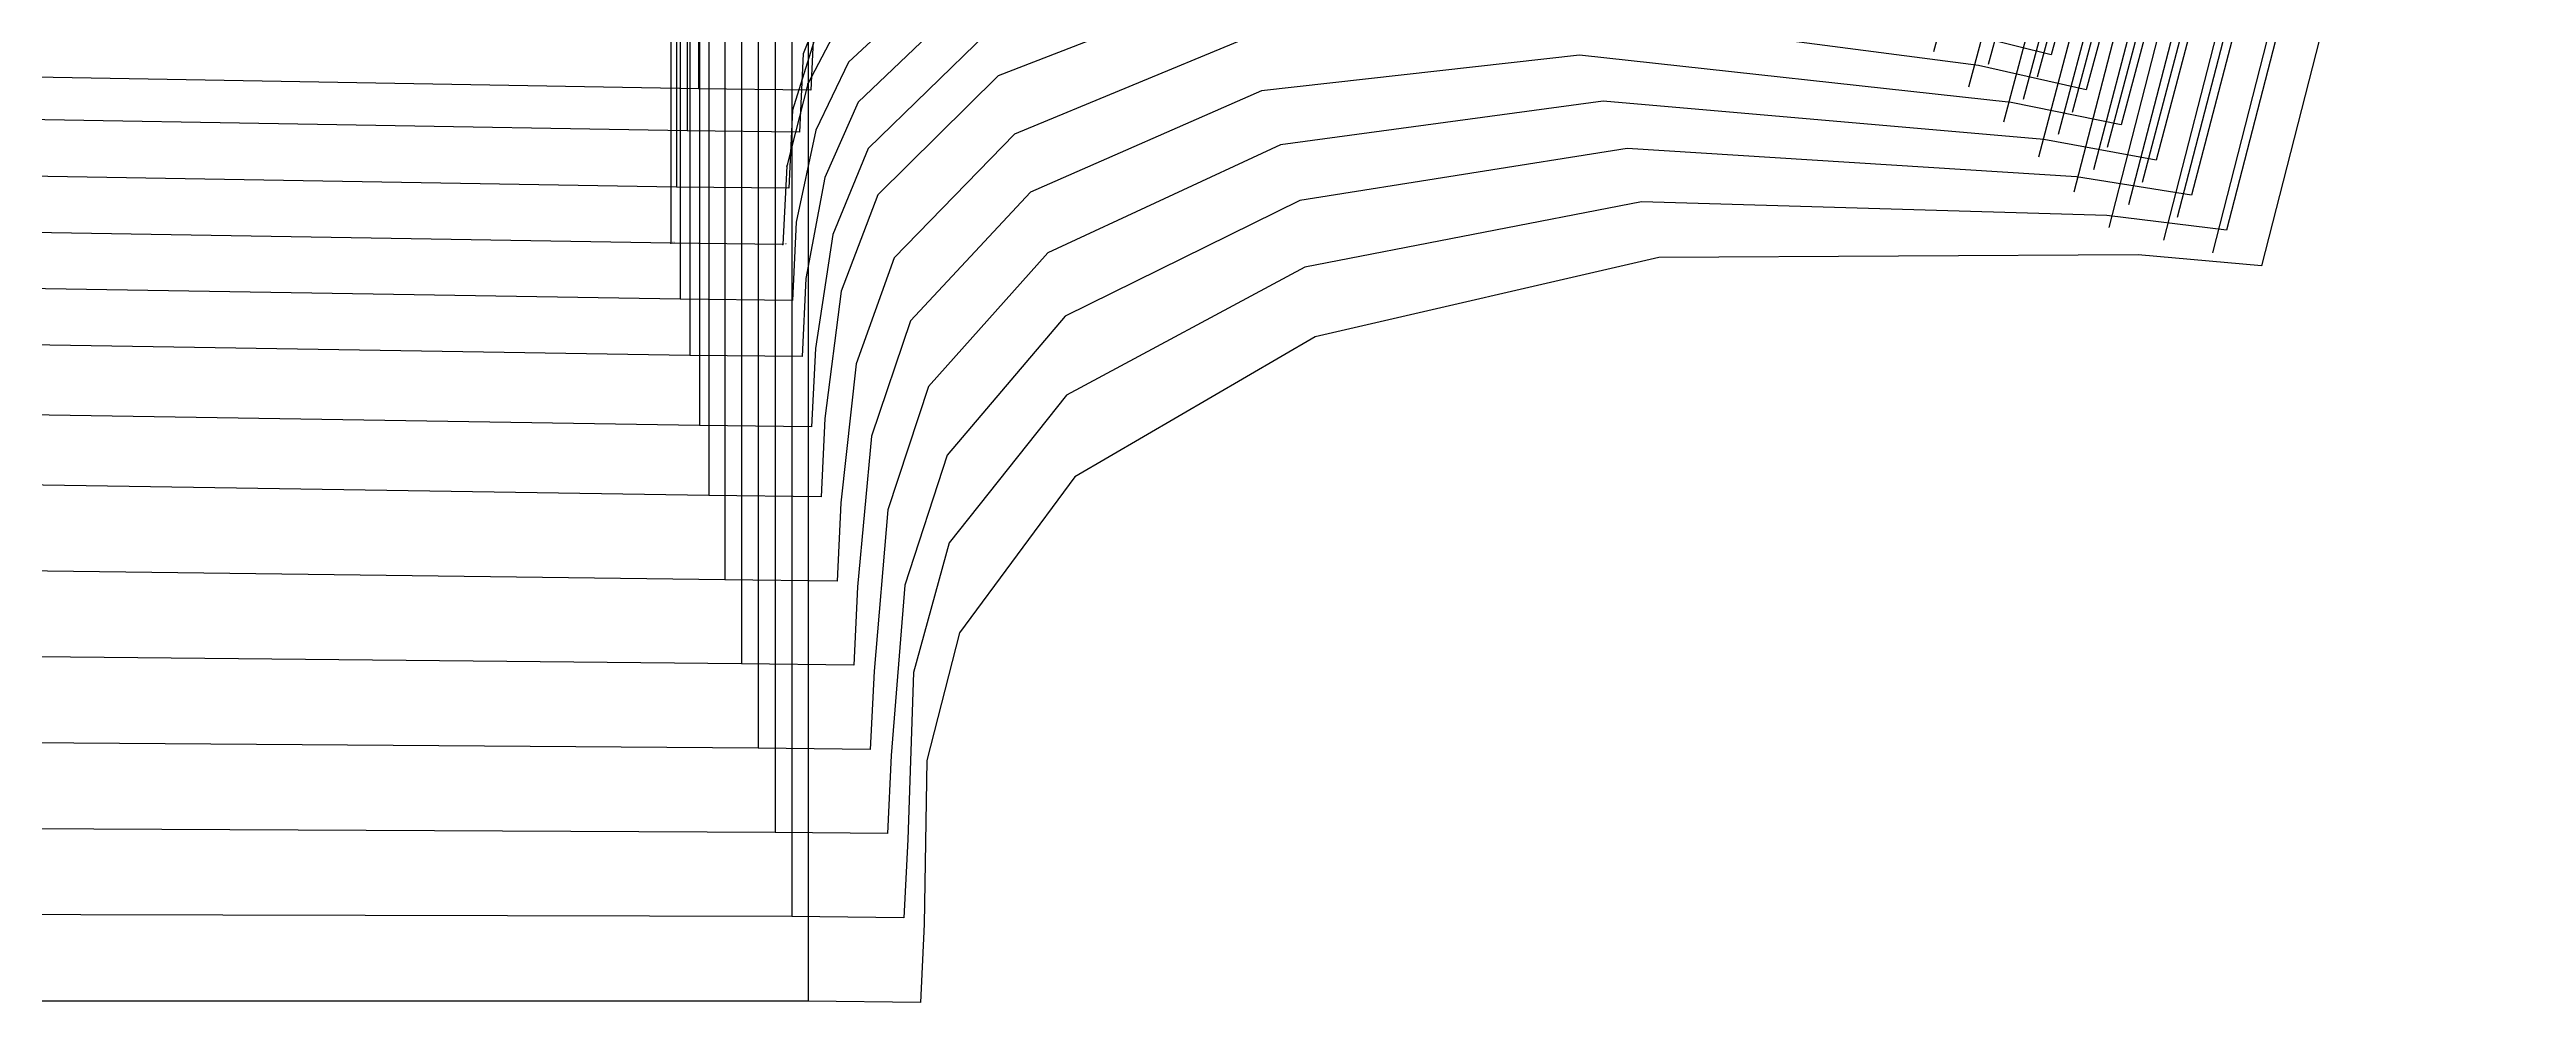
# Model space of a CAD drawing. Extents: x -42 to 1612, y -353 to 609.
# Drawn here: x 1170.3 to 1611.7, y -201.5 to -31.7 of the extents above; entities that cross this region are included whole.
import ezdxf

# ---------------------------------------------------------------- set-up
doc = ezdxf.new("R2010")
doc.units = 0

# ---------------------------------------------------------------- blocks, each defined once
blk = doc.blocks.new('GMX732XS17SFR_44')
at = {"layer": '1'}
for points in [[(1502.2805, -1.3996), (1486.2836, 4.1276), (1422.7176, 19.6393), (1374.5414, 20.4928), (1338.034, 9.901), (1317.6022, -6.9749), (1311.6967, -14.3434), (1306.6777, -24.9759), (1306.002, -38.9205)], [(1306.002, -38.9205), (1286.0021, -38.6995), (856.4499, -31.1786)]]:
    blk.add_lwpolyline(points, dxfattribs=at)
at = {"layer": '8'}
blk.add_line((1286.0021, 446.372), (1286.0021, -38.6995), dxfattribs=at)
blk = doc.blocks.new('GMX732XS17SFR_46')
at = {"layer": '1'}
for points in [[(1503.5302, -5.1486), (1487.1853, 0.3785), (1422.2781, 15.7658), (1373.1596, 16.3119), (1336.0147, 5.2706), (1315.2984, -12.0701), (1309.3701, -20.5233), (1304.638, -32.4765), (1303.9624, -46.4211)], [(1303.9624, -46.4211), (1283.9624, -46.2001), (846.9021, -38.6792)]]:
    blk.add_lwpolyline(points, dxfattribs=at)
at = {"layer": '8'}
blk.add_line((1283.9624, 453.8727), (1283.9624, -46.2001), dxfattribs=at)
blk = doc.blocks.new('GMX732XS17SFR_48')
at = {"layer": '1'}
for points in [[(1504.7773, -8.8977), (1487.9448, -3.5916), (1421.2494, 10.7798), (1371.0082, 10.3074), (1333.2562, -1.7654), (1312.4358, -19.934), (1306.8224, -29.3955), (1302.7635, -42.4765), (1302.0879, -56.4211)], [(1302.0879, -56.4211), (1282.0879, -56.2001), (837.3517, -48.6792)]]:
    blk.add_lwpolyline(points, dxfattribs=at)
at = {"layer": '8'}
blk.add_line((1282.0879, 463.8726), (1282.0879, -56.2001), dxfattribs=at)
blk = doc.blocks.new('GMX732XS17SFR_50')
at = {"layer": '1'}
for points in [[(1507.0252, -12.6467), (1489.7786, -7.5108), (1421.5415, 6.0453), (1370.3275, 4.7371), (1332.0345, -8.1915), (1311.1049, -27.0587), (1305.4508, -37.813), (1301.7145, -52.4765), (1301.0388, -66.421)], [(1301.0388, -66.421), (1281.0389, -66.2001), (828.8021, -58.6791)]]:
    blk.add_lwpolyline(points, dxfattribs=at)
at = {"layer": '2'}
for p in [(1281.0389, -66.2001), (1301.0388, -66.421), (1301.0388, -66.421)]:
    blk.add_point(p, dxfattribs=at)
at = {"layer": '3'}
for p in [(1305.4508, -37.813), (1301.7145, -52.4765), (1281.0389, -66.2001)]:
    blk.add_point(p, dxfattribs=at)
at = {"layer": '8'}
blk.add_line((1281.0389, 473.8726), (1281.0389, -66.2001), dxfattribs=at)
at = {"layer": '2'}
for s, p in [('# 16', (1281.0389, -66.2001)), ('# 13', (1301.0388, -66.421)), ('# 13', (1301.0388, -66.421))]:
    blk.add_text(s, height=0.25, dxfattribs=at).set_placement(p)
at = {"layer": '3'}
for s, p in [('# 12', (1301.7145, -52.4765)), ('# 14', (1281.0389, -66.2001))]:
    blk.add_text(s, height=0.25, dxfattribs=at).set_placement(p)
blk = doc.blocks.new('GMX732XS17SFR_52')
at = {"layer": '1'}
for points in [[(1512.024, -16.3958), (1494.3837, -11.4199), (1424.6962, 1.3844), (1372.5602, -0.6986), (1333.7541, -14.4247), (1312.7178, -33.9446), (1306.9215, -46.0909), (1303.4163, -62.4764), (1302.7407, -76.421)], [(1302.7407, -76.421), (1282.7407, -76.2001), (823.0032, -68.6791)]]:
    blk.add_lwpolyline(points, dxfattribs=at)
at = {"layer": '8'}
blk.add_line((1282.7407, 483.8726), (1282.7407, -76.2001), dxfattribs=at)
blk = doc.blocks.new('GMX732XS17SFR_54')
at = {"layer": '1'}
for points in [[(1517.0227, -20.1448), (1498.9938, -15.3544), (1427.8738, -3.4062), (1374.8487, -6.3348), (1335.5676, -20.9093), (1314.4627, -41.0998), (1308.4811, -54.5085), (1305.1181, -72.4764), (1304.4425, -86.421)], [(1304.4425, -86.421), (1284.4425, -86.2), (817.2044, -78.6791)]]:
    blk.add_lwpolyline(points, dxfattribs=at)
at = {"layer": '8'}
blk.add_line((1284.4425, 493.8726), (1284.4425, -86.2), dxfattribs=at)
blk = doc.blocks.new('GMX732XS17SFR_56')
at = {"layer": '1'}
for points in [[(1522.0214, -26.3957), (1503.647, -21.6713), (1431.2215, -10.1016), (1377.3201, -13.5154), (1337.4929, -28.6589), (1316.195, -49.365), (1309.9543, -64.6532), (1306.8199, -84.9758), (1306.1443, -98.9203)], [(1306.1443, -98.9203), (1286.1443, -98.6994), (811.4056, -91.1784)]]:
    blk.add_lwpolyline(points, dxfattribs=at)
at = {"layer": '8'}
blk.add_line((1286.1443, 506.3719), (1286.1443, -98.6994), dxfattribs=at)
blk = doc.blocks.new('GMX732XS17SFR_58')
at = {"layer": '1'}
for points in [[(1569.4356, 121.9734), (1527.0201, -32.6467)], [(1527.0201, -32.6467), (1508.3003, -27.9883), (1434.5717, -16.792), (1379.7941, -20.6858), (1339.4182, -36.3932), (1317.9248, -57.6149), (1311.4224, -74.7904), (1308.5217, -97.4751), (1307.8461, -111.4197)], [(1307.8461, -111.4197), (1287.8461, -111.1987), (805.6068, -103.6778)]]:
    blk.add_lwpolyline(points, dxfattribs=at)
at = {"layer": '8'}
blk.add_line((1287.8461, 518.8713), (1287.8461, -111.1987), dxfattribs=at)
blk = doc.blocks.new('GMX732XS17SFR_60')
at = {"layer": '1'}
for points in [[(1576.4841, 120.7237), (1533.2685, -38.8976)], [(1533.2685, -38.8976), (1514.1042, -34.5568), (1438.7729, -24.7422), (1383.0682, -29.8857), (1342.2859, -46.7538), (1320.8534, -68.829), (1314.097, -87.6834), (1311.3716, -112.4763), (1310.6959, -126.4209)], [(1310.6959, -126.4209), (1290.696, -126.2), (798.5583, -119.9287)]]:
    blk.add_lwpolyline(points, dxfattribs=at)
at = {"layer": '8'}
for p, q in [((1290.696, 533.8725), (1290.696, -126.2)), ((1506.1057, -32.0802), (1549.4026, 127.2693)), ((1515.8695, -34.2977), (1558.9886, 124.4169)), ((1524.5766, -36.5837), (1567.7566, 122.3519))]:
    blk.add_line(p, q, dxfattribs=at)
blk = doc.blocks.new('GMX732XS17SFR_62')
at = {"layer": '1'}
for points in [[(1583.5326, 119.474), (1539.5169, -45.1486)], [(1539.5169, -45.1486), (1519.9056, -41.1227), (1442.9715, -32.6899), (1386.3422, -39.0856), (1345.151, -57.1145), (1323.7795, -80.0431), (1316.8122, -100.5841), (1314.318, -127.4776), (1313.6423, -141.4222)], [(1313.6423, -141.4222), (1293.6424, -141.2012), (791.5098, -136.1796)]]:
    blk.add_lwpolyline(points, dxfattribs=at)
at = {"layer": '8'}
for p, q in [((1293.6424, 548.8737), (1293.6424, -141.2012)), ((1512.3541, -38.3312), (1556.4511, 126.0196)), ((1522.1179, -40.5486), (1566.037, 123.1672)), ((1530.825, -42.8346), (1574.8051, 121.1022))]:
    blk.add_line(p, q, dxfattribs=at)
blk = doc.blocks.new('GMX732XS17SFR_64')
at = {"layer": '1'}
for points in [[(1590.5811, 118.2244), (1545.7653, -51.3995)], [(1545.7653, -51.3995), (1525.7145, -47.7444), (1447.2235, -40.8915), (1389.728, -48.6741), (1348.2117, -67.9476), (1326.9748, -91.7652), (1319.7129, -113.7489), (1317.2796, -142.4788), (1316.604, -156.4234)], [(1316.604, -156.4234), (1296.604, -156.2024), (784.4613, -152.4305)]]:
    blk.add_lwpolyline(points, dxfattribs=at)
at = {"layer": '8'}
for p, q in [((1296.604, 563.875), (1296.604, -156.2024)), ((1518.6026, -44.5821), (1563.4996, 124.7699)), ((1528.3663, -46.7996), (1573.0856, 121.9175)), ((1537.0734, -49.0855), (1581.8536, 119.8525))]:
    blk.add_line(p, q, dxfattribs=at)
blk = doc.blocks.new('GMX732XS17SFR_66')
at = {"layer": '1'}
for points in [[(1597.6296, 116.9747), (1552.0137, -57.6504)], [(1552.0137, -57.6504), (1531.521, -54.4094), (1451.4729, -49.3141), (1393.1418, -58.6131), (1351.3512, -79.2227), (1330.3073, -103.9724), (1322.7559, -127.1829), (1320.3276, -157.4801), (1319.652, -171.4247)], [(1319.652, -171.4247), (1299.652, -171.2037), (777.4128, -168.6815)]]:
    blk.add_lwpolyline(points, dxfattribs=at)
at = {"layer": '8'}
for p, q in [((1299.652, 578.8762), (1299.652, -171.2037)), ((1524.851, -50.8331), (1570.5481, 123.5203)), ((1534.6147, -53.0505), (1580.134, 120.6678)), ((1543.3218, -55.3365), (1588.9021, 118.6028))]:
    blk.add_line(p, q, dxfattribs=at)
blk = doc.blocks.new('GMX732XS17SFR_68')
at = {"layer": '1'}
for points in [[(1604.6781, 115.725), (1558.2621, -63.9014)], [(1558.2621, -63.9014), (1536.9566, -61.2725), (1454.0078, -58.8265), (1394.0257, -70.4952), (1351.5391, -93.279), (1330.6527, -119.6112), (1324.2976, -142.6896), (1323.2791, -172.4813), (1322.6035, -186.4259)], [(1322.6035, -186.4259), (1302.6035, -186.2049), (770.3643, -184.9324)]]:
    blk.add_lwpolyline(points, dxfattribs=at)
at = {"layer": '8'}
for p, q in [((1302.6035, 593.8774), (1302.6035, -186.2049)), ((1531.0994, -57.084), (1577.5966, 122.2706)), ((1540.8631, -59.3014), (1587.1826, 119.4182)), ((1549.5702, -61.5874), (1595.9506, 117.3531))]:
    blk.add_line(p, q, dxfattribs=at)
blk = doc.blocks.new('GMX732XS17SFR_70')
at = {"layer": '1'}
for points in [[(1611.7266, 114.3839), (1564.5105, -70.2438)], [(1564.5105, -70.2438), (1542.5116, -68.3032), (1457.1422, -68.7553), (1395.8901, -82.9006), (1353.0225, -107.8459), (1332.4917, -135.6665), (1326.6852, -158.3792), (1326.2306, -187.574), (1325.5549, -201.5186)], [(1325.5549, -201.5186), (1305.555, -201.2976), (763.3158, -201.2747)]]:
    blk.add_lwpolyline(points, dxfattribs=at)
at = {"layer": '8'}
for p, q in [((1305.555, 608.7872), (1305.555, -201.2976)), ((1537.3477, -63.4264), (1584.6451, 120.9295)), ((1547.1115, -65.6438), (1594.2311, 118.077)), ((1555.8186, -67.9298), (1602.9991, 116.012))]:
    blk.add_line(p, q, dxfattribs=at)

msp = doc.modelspace()

# ---------------------------------------------------------------- block references
at = {"layer": '1'}
for name in ['GMX732XS17SFR_70', 'GMX732XS17SFR_68', 'GMX732XS17SFR_66', 'GMX732XS17SFR_64', 'GMX732XS17SFR_62', 'GMX732XS17SFR_60', 'GMX732XS17SFR_58', 'GMX732XS17SFR_56', 'GMX732XS17SFR_54', 'GMX732XS17SFR_52', 'GMX732XS17SFR_50', 'GMX732XS17SFR_48', 'GMX732XS17SFR_46', 'GMX732XS17SFR_44']:
    msp.add_blockref(name, (0, 0), dxfattribs=at)

doc.saveas('drawing.dxf')
